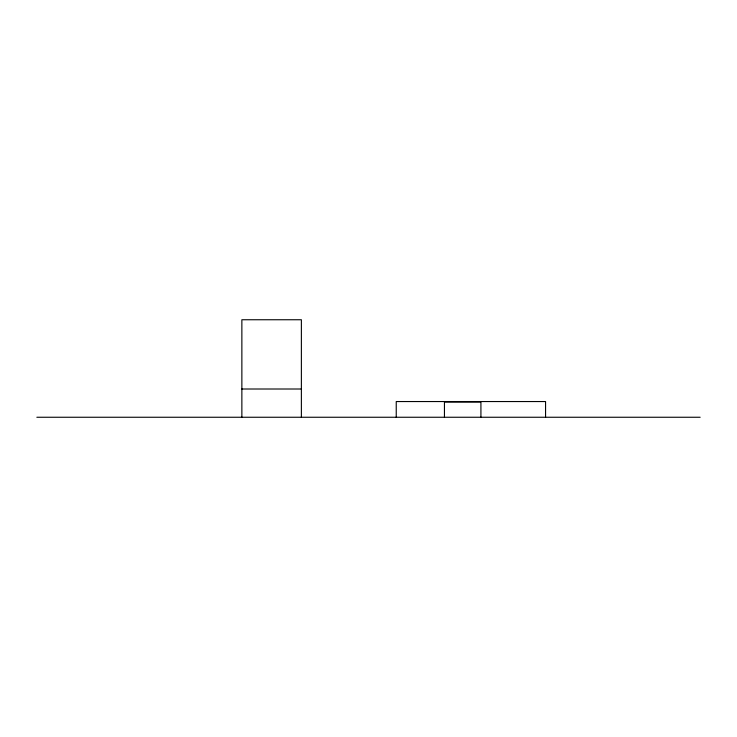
<?xml version="1.0" encoding="UTF-8"?>
<svg xmlns="http://www.w3.org/2000/svg" width="737" height="737" viewBox="0 0 737 737"><rect width="100%" height="100%" fill="white"/><g stroke="black" fill="none" stroke-linecap="round" stroke-linejoin="round"><path stroke-width="1.11" d="M241.865 389.007L301.378 389.007M36.85 417.253L700.15 417.253M545.564 417.253L545.564 401.545L396.239 401.545L396.239 417.253M480.92 417.253L480.92 402.08L444.448 402.08L444.448 417.253M301.378 417.253L301.378 319.747L241.865 319.747L241.865 417.253"/></g></svg>
